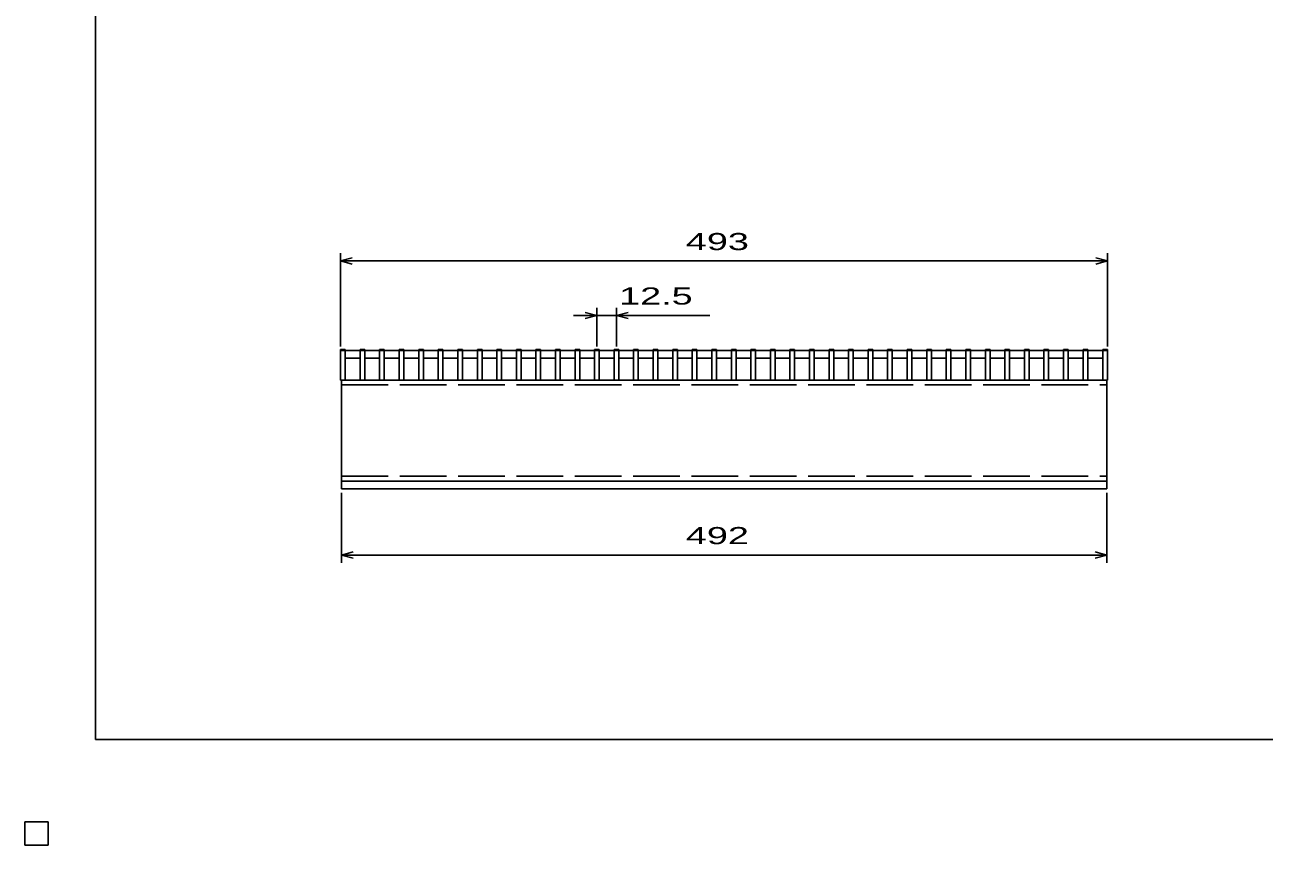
# Model space of a CAD drawing. Units: millimetres, scale not verified. Extents: x -910 to 866, y -641 to 527.
# Drawn here: x -910 to -113, y -641 to -114 of the extents above; entities that cross this region are included whole.
import ezdxf
from ezdxf.enums import TextEntityAlignment as Align

# ---------------------------------------------------------------- set-up
doc = ezdxf.new("R2010")
doc.units = ezdxf.units.MM
doc.header["$LTSCALE"] = 5
doc.linetypes.add('DASHED', pattern=[7.5, 6, -1.5])
for name, color, linetype, lineweight in [('0_2', 150, 'Continuous', 25), ('16', 3, 'Continuous', 25), ('22', 4, 'Continuous', 25), ('24', 2, 'Continuous', 25), ('32', 4, 'Continuous', 25)]:
    doc.layers.add(name, color=color, linetype=linetype, lineweight=lineweight)
doc.styles.add('ベクトル', font='')
doc.styles.get('ベクトル').set_extended_font_data('ベクトル')

msp = doc.modelspace()

# ---------------------------------------------------------------- linework, layer by layer
at = {"layer": '0_2'}
for p, q in [((-864.5, -573.25), (-864.5, 526.75)), ((865.5, -573.25), (-864.5, -573.25)), ((-895, -626.25), (-910, -626.25)), ((-910, -626.25), (-910, -641.25)), ((-895, -626.25), (-910, -626.25)), ((-910, -626.25), (-910, -641.25)), ((-895, -626.25), (-910, -626.25)), ((-910, -626.25), (-910, -641.25)), ((-895, -626.25), (-910, -626.25)), ((-910, -626.25), (-910, -641.25)), ((-895, -626.25), (-910, -626.25)), ((-910, -626.25), (-910, -641.25)), ((-895, -641.25), (-895, -626.25)), ((-895, -641.25), (-895, -626.25)), ((-895, -641.25), (-895, -626.25)), ((-895, -641.25), (-895, -626.25)), ((-895, -641.25), (-895, -626.25)), ((-910, -641.25), (-895, -641.25)), ((-910, -641.25), (-895, -641.25)), ((-910, -641.25), (-895, -641.25)), ((-910, -641.25), (-895, -641.25)), ((-910, -641.25), (-895, -641.25))]:
    msp.add_line(p, q, dxfattribs=at)
at = {"layer": '16'}
for p, q in [((-707, -323.25), (-707, -322.55)), ((-707, -322.55), (-704, -322.55)), ((-707, -323.25), (-707, -342.25)), ((-704, -323.25), (-707, -323.25)), ((-707, -323.25), (-707, -342.25)), ((-704, -322.55), (-704, -323.25)), ((-704, -342.25), (-704, -323.25)), ((-704, -323.25), (-217, -323.25)), ((-694.44, -323.25), (-694.44, -322.55)), ((-694.44, -322.55), (-691.44, -322.55)), ((-694.44, -323.25), (-694.44, -342.25)), ((-691.44, -323.25), (-694.44, -323.25)), ((-691.44, -322.55), (-691.44, -323.25)), ((-691.44, -342.25), (-691.44, -323.25)), ((-681.88, -323.25), (-681.88, -322.55)), ((-681.88, -322.55), (-678.88, -322.55)), ((-681.88, -323.25), (-681.88, -342.25)), ((-678.88, -323.25), (-681.88, -323.25)), ((-678.88, -322.55), (-678.88, -323.25)), ((-678.88, -342.25), (-678.88, -323.25)), ((-669.32, -323.25), (-669.32, -322.55)), ((-669.32, -322.55), (-666.32, -322.55)), ((-669.32, -323.25), (-669.32, -342.25)), ((-666.32, -323.25), (-669.32, -323.25)), ((-666.32, -322.55), (-666.32, -323.25)), ((-666.32, -342.25), (-666.32, -323.25)), ((-656.76, -323.25), (-656.76, -322.55)), ((-656.76, -322.55), (-653.76, -322.55)), ((-656.76, -323.25), (-656.76, -342.25)), ((-653.76, -323.25), (-656.76, -323.25)), ((-653.76, -322.55), (-653.76, -323.25)), ((-653.76, -342.25), (-653.76, -323.25)), ((-644.2, -323.25), (-644.2, -322.55)), ((-644.2, -322.55), (-641.2, -322.55)), ((-644.2, -323.25), (-644.2, -342.25)), ((-641.2, -323.25), (-644.2, -323.25)), ((-641.2, -322.55), (-641.2, -323.25)), ((-641.2, -342.25), (-641.2, -323.25)), ((-631.64, -323.25), (-631.64, -322.55)), ((-631.64, -322.55), (-628.64, -322.55)), ((-631.64, -323.25), (-631.64, -342.25)), ((-628.64, -323.25), (-631.64, -323.25)), ((-628.64, -322.55), (-628.64, -323.25)), ((-628.64, -342.25), (-628.64, -323.25)), ((-619.08, -323.25), (-619.08, -322.55)), ((-619.08, -322.55), (-616.08, -322.55)), ((-619.08, -323.25), (-619.08, -342.25)), ((-616.08, -323.25), (-619.08, -323.25)), ((-616.08, -322.55), (-616.08, -323.25)), ((-616.08, -342.25), (-616.08, -323.25)), ((-606.52, -323.25), (-606.52, -322.55)), ((-606.52, -322.55), (-603.52, -322.55)), ((-606.52, -323.25), (-606.52, -342.25)), ((-603.52, -323.25), (-606.52, -323.25)), ((-603.52, -322.55), (-603.52, -323.25)), ((-603.52, -342.25), (-603.52, -323.25)), ((-593.96, -323.25), (-593.96, -322.55)), ((-593.96, -322.55), (-590.96, -322.55)), ((-593.96, -323.25), (-593.96, -342.25)), ((-590.96, -323.25), (-593.96, -323.25)), ((-590.96, -322.55), (-590.96, -323.25)), ((-590.96, -342.25), (-590.96, -323.25)), ((-581.4, -323.25), (-581.4, -322.55)), ((-581.4, -322.55), (-578.4, -322.55)), ((-581.4, -323.25), (-581.4, -342.25)), ((-578.4, -323.25), (-581.4, -323.25)), ((-578.4, -322.55), (-578.4, -323.25)), ((-578.4, -342.25), (-578.4, -323.25)), ((-568.84, -323.25), (-568.84, -322.55)), ((-568.84, -322.55), (-565.84, -322.55)), ((-568.84, -323.25), (-568.84, -342.25)), ((-565.84, -323.25), (-568.84, -323.25)), ((-565.84, -322.55), (-565.84, -323.25)), ((-565.84, -342.25), (-565.84, -323.25)), ((-556.28, -323.25), (-556.28, -322.55)), ((-556.28, -322.55), (-553.28, -322.55)), ((-556.28, -323.25), (-556.28, -342.25)), ((-553.28, -323.25), (-556.28, -323.25)), ((-553.28, -322.55), (-553.28, -323.25)), ((-553.28, -342.25), (-553.28, -323.25)), ((-543.72, -323.25), (-543.72, -322.55)), ((-543.72, -322.55), (-540.72, -322.55)), ((-543.72, -323.25), (-543.72, -342.25)), ((-540.72, -323.25), (-543.72, -323.25)), ((-540.72, -322.55), (-540.72, -323.25)), ((-540.72, -342.25), (-540.72, -323.25)), ((-531.16, -323.25), (-531.16, -322.55)), ((-531.16, -322.55), (-528.16, -322.55)), ((-531.16, -323.25), (-531.16, -342.25)), ((-528.16, -323.25), (-531.16, -323.25)), ((-528.16, -322.55), (-528.16, -323.25)), ((-528.16, -342.25), (-528.16, -323.25)), ((-518.6, -323.25), (-518.6, -322.55)), ((-518.6, -322.55), (-515.6, -322.55)), ((-518.6, -323.25), (-518.6, -342.25)), ((-515.6, -323.25), (-518.6, -323.25)), ((-515.6, -322.55), (-515.6, -323.25)), ((-515.6, -342.25), (-515.6, -323.25)), ((-506.04, -323.25), (-506.04, -322.55)), ((-506.04, -322.55), (-503.04, -322.55)), ((-506.04, -323.25), (-506.04, -342.25)), ((-503.04, -323.25), (-506.04, -323.25)), ((-503.04, -322.55), (-503.04, -323.25)), ((-503.04, -342.25), (-503.04, -323.25)), ((-493.48, -323.25), (-493.48, -322.55)), ((-493.48, -322.55), (-490.48, -322.55)), ((-493.48, -323.25), (-493.48, -342.25)), ((-490.48, -323.25), (-493.48, -323.25)), ((-490.48, -322.55), (-490.48, -323.25)), ((-490.48, -342.25), (-490.48, -323.25)), ((-480.92, -323.25), (-480.92, -322.55)), ((-480.92, -322.55), (-477.92, -322.55)), ((-480.92, -323.25), (-480.92, -342.25)), ((-477.92, -323.25), (-480.92, -323.25)), ((-477.92, -322.55), (-477.92, -323.25)), ((-477.92, -342.25), (-477.92, -323.25)), ((-468.36, -323.25), (-468.36, -322.55)), ((-468.36, -322.55), (-465.36, -322.55)), ((-468.36, -323.25), (-468.36, -342.25)), ((-465.36, -323.25), (-468.36, -323.25)), ((-465.36, -322.55), (-465.36, -323.25)), ((-465.36, -342.25), (-465.36, -323.25)), ((-455.8, -323.25), (-455.8, -322.55)), ((-455.8, -322.55), (-452.8, -322.55)), ((-455.8, -323.25), (-455.8, -342.25)), ((-452.8, -323.25), (-455.8, -323.25)), ((-452.8, -322.55), (-452.8, -323.25)), ((-452.8, -342.25), (-452.8, -323.25)), ((-443.24, -323.25), (-443.24, -322.55)), ((-443.24, -322.55), (-440.24, -322.55)), ((-443.24, -323.25), (-443.24, -342.25)), ((-440.24, -323.25), (-443.24, -323.25)), ((-440.24, -322.55), (-440.24, -323.25)), ((-440.24, -342.25), (-440.24, -323.25)), ((-430.68, -323.25), (-430.68, -322.55)), ((-430.68, -322.55), (-427.68, -322.55)), ((-430.68, -323.25), (-430.68, -342.25)), ((-427.68, -323.25), (-430.68, -323.25)), ((-427.68, -322.55), (-427.68, -323.25)), ((-427.68, -342.25), (-427.68, -323.25)), ((-418.12, -323.25), (-418.12, -322.55)), ((-418.12, -322.55), (-415.12, -322.55)), ((-418.12, -323.25), (-418.12, -342.25)), ((-415.12, -323.25), (-418.12, -323.25)), ((-415.12, -322.55), (-415.12, -323.25)), ((-415.12, -342.25), (-415.12, -323.25)), ((-405.56, -323.25), (-405.56, -322.55)), ((-405.56, -322.55), (-402.56, -322.55)), ((-405.56, -323.25), (-405.56, -342.25)), ((-402.56, -323.25), (-405.56, -323.25)), ((-402.56, -322.55), (-402.56, -323.25)), ((-402.56, -342.25), (-402.56, -323.25)), ((-393, -323.25), (-393, -322.55)), ((-393, -322.55), (-390, -322.55)), ((-393, -323.25), (-393, -342.25)), ((-390, -323.25), (-393, -323.25)), ((-390, -322.55), (-390, -323.25)), ((-390, -342.25), (-390, -323.25)), ((-380.44, -323.25), (-380.44, -322.55)), ((-380.44, -322.55), (-377.44, -322.55)), ((-380.44, -323.25), (-380.44, -342.25)), ((-377.44, -323.25), (-380.44, -323.25)), ((-377.44, -322.55), (-377.44, -323.25)), ((-377.44, -342.25), (-377.44, -323.25)), ((-367.88, -323.25), (-367.88, -322.55)), ((-367.88, -322.55), (-364.88, -322.55)), ((-367.88, -323.25), (-367.88, -342.25)), ((-364.88, -323.25), (-367.88, -323.25)), ((-364.88, -322.55), (-364.88, -323.25)), ((-364.88, -342.25), (-364.88, -323.25)), ((-355.32, -323.25), (-355.32, -322.55)), ((-355.32, -322.55), (-352.32, -322.55)), ((-355.32, -323.25), (-355.32, -342.25)), ((-352.32, -323.25), (-355.32, -323.25)), ((-352.32, -322.55), (-352.32, -323.25)), ((-352.32, -342.25), (-352.32, -323.25)), ((-342.76, -323.25), (-342.76, -322.55)), ((-342.76, -322.55), (-339.76, -322.55)), ((-342.76, -323.25), (-342.76, -342.25)), ((-339.76, -323.25), (-342.76, -323.25)), ((-339.76, -322.55), (-339.76, -323.25)), ((-339.76, -342.25), (-339.76, -323.25)), ((-330.2, -323.25), (-330.2, -322.55)), ((-330.2, -322.55), (-327.2, -322.55)), ((-330.2, -323.25), (-330.2, -342.25)), ((-327.2, -323.25), (-330.2, -323.25)), ((-327.2, -322.55), (-327.2, -323.25)), ((-327.2, -342.25), (-327.2, -323.25)), ((-317.64, -323.25), (-317.64, -322.55)), ((-317.64, -322.55), (-314.64, -322.55)), ((-317.64, -323.25), (-317.64, -342.25)), ((-314.64, -323.25), (-317.64, -323.25)), ((-314.64, -322.55), (-314.64, -323.25)), ((-314.64, -342.25), (-314.64, -323.25)), ((-305.08, -323.25), (-305.08, -322.55)), ((-305.08, -322.55), (-302.08, -322.55)), ((-305.08, -323.25), (-305.08, -342.25)), ((-302.08, -323.25), (-305.08, -323.25)), ((-302.08, -322.55), (-302.08, -323.25)), ((-302.08, -342.25), (-302.08, -323.25)), ((-292.52, -323.25), (-292.52, -322.55)), ((-292.52, -322.55), (-289.52, -322.55)), ((-292.52, -323.25), (-292.52, -342.25)), ((-289.52, -323.25), (-292.52, -323.25)), ((-289.52, -322.55), (-289.52, -323.25)), ((-289.52, -342.25), (-289.52, -323.25)), ((-279.96, -323.25), (-279.96, -322.55)), ((-279.96, -322.55), (-276.96, -322.55)), ((-279.96, -323.25), (-279.96, -342.25)), ((-276.96, -323.25), (-279.96, -323.25)), ((-276.96, -322.55), (-276.96, -323.25)), ((-276.96, -342.25), (-276.96, -323.25)), ((-267.4, -323.25), (-267.4, -322.55)), ((-267.4, -322.55), (-264.4, -322.55)), ((-267.4, -323.25), (-267.4, -342.25)), ((-264.4, -323.25), (-267.4, -323.25)), ((-264.4, -322.55), (-264.4, -323.25)), ((-264.4, -342.25), (-264.4, -323.25)), ((-254.84, -323.25), (-254.84, -322.55)), ((-254.84, -322.55), (-251.84, -322.55)), ((-254.84, -323.25), (-254.84, -342.25)), ((-251.84, -323.25), (-254.84, -323.25)), ((-251.84, -322.55), (-251.84, -323.25)), ((-251.84, -342.25), (-251.84, -323.25)), ((-242.28, -323.25), (-242.28, -322.55)), ((-242.28, -322.55), (-239.28, -322.55)), ((-242.28, -323.25), (-242.28, -342.25)), ((-239.28, -323.25), (-242.28, -323.25)), ((-239.28, -322.55), (-239.28, -323.25)), ((-239.28, -342.25), (-239.28, -323.25)), ((-229.72, -323.25), (-229.72, -322.55)), ((-229.72, -322.55), (-226.72, -322.55)), ((-229.72, -323.25), (-229.72, -342.25)), ((-226.72, -323.25), (-229.72, -323.25)), ((-226.72, -322.55), (-226.72, -323.25)), ((-226.72, -342.25), (-226.72, -323.25)), ((-217, -323.25), (-217, -322.55)), ((-217, -322.55), (-214, -322.55)), ((-217, -323.25), (-217, -342.25)), ((-214, -323.25), (-217, -323.25)), ((-214, -322.55), (-214, -323.25)), ((-214, -342.25), (-214, -323.25)), ((-214, -342.25), (-214, -323.25)), ((-704, -328.25), (-694.44, -328.25)), ((-691.44, -328.25), (-681.88, -328.25)), ((-678.88, -328.25), (-669.32, -328.25)), ((-666.32, -328.25), (-656.76, -328.25)), ((-653.76, -328.25), (-644.2, -328.25)), ((-641.2, -328.25), (-631.64, -328.25)), ((-628.64, -328.25), (-619.08, -328.25)), ((-616.08, -328.25), (-606.52, -328.25)), ((-603.52, -328.25), (-593.96, -328.25)), ((-590.96, -328.25), (-581.4, -328.25)), ((-578.4, -328.25), (-568.84, -328.25)), ((-565.84, -328.25), (-556.28, -328.25)), ((-553.28, -328.25), (-543.72, -328.25)), ((-540.72, -328.25), (-531.16, -328.25)), ((-528.16, -328.25), (-518.6, -328.25)), ((-515.6, -328.25), (-506.04, -328.25)), ((-503.04, -328.25), (-493.48, -328.25)), ((-490.48, -328.25), (-480.92, -328.25)), ((-477.92, -328.25), (-468.36, -328.25)), ((-465.36, -328.25), (-455.8, -328.25)), ((-452.8, -328.25), (-443.24, -328.25)), ((-440.24, -328.25), (-430.68, -328.25)), ((-427.68, -328.25), (-418.12, -328.25)), ((-415.12, -328.25), (-405.56, -328.25)), ((-402.56, -328.25), (-393, -328.25)), ((-390, -328.25), (-380.44, -328.25)), ((-377.44, -328.25), (-367.88, -328.25)), ((-364.88, -328.25), (-355.32, -328.25)), ((-352.32, -328.25), (-342.76, -328.25)), ((-339.76, -328.25), (-330.2, -328.25)), ((-327.2, -328.25), (-317.64, -328.25)), ((-314.64, -328.25), (-305.08, -328.25)), ((-302.08, -328.25), (-292.52, -328.25)), ((-289.52, -328.25), (-279.96, -328.25)), ((-276.96, -328.25), (-267.4, -328.25)), ((-264.4, -328.25), (-254.84, -328.25)), ((-251.84, -328.25), (-242.28, -328.25)), ((-239.28, -328.25), (-229.72, -328.25)), ((-226.72, -328.25), (-217.16, -328.25)), ((-707, -342.25), (-704, -342.25)), ((-706.5, -342.25), (-214.5, -342.25)), ((-706.5, -407.25), (-706.5, -342.25)), ((-704, -342.25), (-694.44, -342.25)), ((-694.44, -342.25), (-691.44, -342.25)), ((-691.44, -342.25), (-681.88, -342.25)), ((-681.88, -342.25), (-678.88, -342.25)), ((-678.88, -342.25), (-669.32, -342.25)), ((-669.32, -342.25), (-666.32, -342.25)), ((-666.32, -342.25), (-656.76, -342.25)), ((-656.76, -342.25), (-653.76, -342.25)), ((-653.76, -342.25), (-644.2, -342.25)), ((-644.2, -342.25), (-641.2, -342.25)), ((-641.2, -342.25), (-631.64, -342.25)), ((-631.64, -342.25), (-628.64, -342.25)), ((-628.64, -342.25), (-619.08, -342.25)), ((-619.08, -342.25), (-616.08, -342.25)), ((-616.08, -342.25), (-606.52, -342.25)), ((-606.52, -342.25), (-603.52, -342.25)), ((-603.52, -342.25), (-593.96, -342.25)), ((-593.96, -342.25), (-590.96, -342.25)), ((-590.96, -342.25), (-581.4, -342.25)), ((-581.4, -342.25), (-578.4, -342.25)), ((-578.4, -342.25), (-568.84, -342.25)), ((-568.84, -342.25), (-565.84, -342.25)), ((-565.84, -342.25), (-556.28, -342.25)), ((-556.28, -342.25), (-553.28, -342.25)), ((-553.28, -342.25), (-543.72, -342.25)), ((-543.72, -342.25), (-540.72, -342.25)), ((-540.72, -342.25), (-531.16, -342.25)), ((-531.16, -342.25), (-528.16, -342.25)), ((-528.16, -342.25), (-518.6, -342.25)), ((-518.6, -342.25), (-515.6, -342.25)), ((-515.6, -342.25), (-506.04, -342.25)), ((-506.04, -342.25), (-503.04, -342.25)), ((-503.04, -342.25), (-493.48, -342.25)), ((-493.48, -342.25), (-490.48, -342.25)), ((-490.48, -342.25), (-480.92, -342.25)), ((-480.92, -342.25), (-477.92, -342.25)), ((-477.92, -342.25), (-468.36, -342.25)), ((-468.36, -342.25), (-465.36, -342.25)), ((-465.36, -342.25), (-455.8, -342.25)), ((-455.8, -342.25), (-452.8, -342.25)), ((-452.8, -342.25), (-443.24, -342.25)), ((-443.24, -342.25), (-440.24, -342.25)), ((-440.24, -342.25), (-430.68, -342.25)), ((-430.68, -342.25), (-427.68, -342.25)), ((-427.68, -342.25), (-418.12, -342.25)), ((-418.12, -342.25), (-415.12, -342.25)), ((-415.12, -342.25), (-405.56, -342.25)), ((-405.56, -342.25), (-402.56, -342.25)), ((-402.56, -342.25), (-393, -342.25)), ((-393, -342.25), (-390, -342.25)), ((-390, -342.25), (-380.44, -342.25)), ((-380.44, -342.25), (-377.44, -342.25)), ((-377.44, -342.25), (-367.88, -342.25)), ((-367.88, -342.25), (-364.88, -342.25)), ((-364.88, -342.25), (-355.32, -342.25)), ((-355.32, -342.25), (-352.32, -342.25)), ((-352.32, -342.25), (-342.76, -342.25)), ((-342.76, -342.25), (-339.76, -342.25)), ((-339.76, -342.25), (-330.2, -342.25)), ((-330.2, -342.25), (-327.2, -342.25)), ((-327.2, -342.25), (-317.64, -342.25)), ((-317.64, -342.25), (-314.64, -342.25)), ((-314.64, -342.25), (-305.08, -342.25)), ((-305.08, -342.25), (-302.08, -342.25)), ((-302.08, -342.25), (-292.52, -342.25)), ((-292.52, -342.25), (-289.52, -342.25)), ((-289.52, -342.25), (-279.96, -342.25)), ((-279.96, -342.25), (-276.96, -342.25)), ((-276.96, -342.25), (-267.4, -342.25)), ((-267.4, -342.25), (-264.4, -342.25)), ((-264.4, -342.25), (-254.84, -342.25)), ((-254.84, -342.25), (-251.84, -342.25)), ((-251.84, -342.25), (-242.28, -342.25)), ((-242.28, -342.25), (-239.28, -342.25)), ((-239.28, -342.25), (-229.72, -342.25)), ((-229.72, -342.25), (-226.72, -342.25)), ((-226.72, -342.25), (-217, -342.25)), ((-217, -342.25), (-214, -342.25)), ((-214.5, -407.25), (-214.5, -342.25)), ((-706.5, -407.25), (-214.5, -407.25)), ((-706.5, -412.25), (-706.5, -407.25)), ((-706.5, -407.25), (-214.5, -407.25)), ((-706.5, -412.25), (-214.5, -412.25)), ((-214.5, -412.25), (-214.5, -407.25)), ((-895, -626.25), (-910, -626.25)), ((-910, -626.25), (-910, -641.25)), ((-895, -626.25), (-910, -626.25)), ((-910, -626.25), (-910, -641.25)), ((-895, -626.25), (-910, -626.25)), ((-910, -626.25), (-910, -641.25)), ((-895, -626.25), (-910, -626.25)), ((-910, -626.25), (-910, -641.25)), ((-895, -626.25), (-910, -626.25)), ((-910, -626.25), (-910, -641.25)), ((-895, -641.25), (-895, -626.25)), ((-895, -641.25), (-895, -626.25)), ((-895, -641.25), (-895, -626.25)), ((-895, -641.25), (-895, -626.25)), ((-895, -641.25), (-895, -626.25)), ((-910, -641.25), (-895, -641.25)), ((-910, -641.25), (-895, -641.25)), ((-910, -641.25), (-895, -641.25)), ((-910, -641.25), (-895, -641.25)), ((-910, -641.25), (-895, -641.25))]:
    msp.add_line(p, q, dxfattribs=at)
at = {"layer": '16', "linetype": 'DASHED'}
for p, q in [((-706.5, -345.45), (-214.5, -345.45)), ((-706.5, -404.05), (-214.5, -404.05))]:
    msp.add_line(p, q, dxfattribs=at)
at = {"layer": '22'}
for p, q in [((-707, -320.75), (-707, -260.75)), ((-214, -320.75), (-214, -260.75)), ((-707, -265.75), (-699.5, -263.75)), ((-699.5, -267.75), (-707, -265.75)), ((-707, -265.75), (-214, -265.75)), ((-214, -265.75), (-221.5, -263.75)), ((-221.5, -267.75), (-214, -265.75)), ((-542.22, -300.75), (-557.22, -300.75)), ((-542.22, -300.75), (-549.72, -298.75)), ((-549.72, -302.75), (-542.22, -300.75)), ((-542.22, -320.75), (-542.22, -295.75)), ((-542.22, -300.75), (-529.66, -300.75)), ((-529.66, -295.75), (-529.66, -320.75)), ((-529.66, -300.75), (-522.16, -298.75)), ((-522.16, -302.75), (-529.66, -300.75)), ((-529.66, -300.75), (-469.66, -300.75)), ((-706.5, -459.75), (-706.5, -414.75)), ((-214.5, -459.75), (-214.5, -414.75)), ((-706.5, -454.75), (-699, -452.75)), ((-214.5, -454.75), (-222, -452.75)), ((-699, -456.75), (-706.5, -454.75)), ((-706.5, -454.75), (-214.5, -454.75)), ((-222, -456.75), (-214.5, -454.75))]:
    msp.add_line(p, q, dxfattribs=at)
at = {"layer": '22', "color": 2}
for p, q in [((-895, -626.25), (-910, -626.25)), ((-910, -626.25), (-910, -641.25)), ((-895, -626.25), (-910, -626.25)), ((-910, -626.25), (-910, -641.25)), ((-895, -626.25), (-910, -626.25)), ((-910, -626.25), (-910, -641.25)), ((-895, -641.25), (-895, -626.25)), ((-895, -641.25), (-895, -626.25)), ((-895, -641.25), (-895, -626.25)), ((-910, -641.25), (-895, -641.25)), ((-910, -641.25), (-895, -641.25)), ((-910, -641.25), (-895, -641.25))]:
    msp.add_line(p, q, dxfattribs=at)
at = {"layer": '24', "color": 4}
for p, q in [((-895, -626.25), (-910, -626.25)), ((-910, -626.25), (-910, -641.25)), ((-895, -626.25), (-910, -626.25)), ((-910, -626.25), (-910, -641.25)), ((-895, -626.25), (-910, -626.25)), ((-910, -626.25), (-910, -641.25)), ((-895, -641.25), (-895, -626.25)), ((-895, -641.25), (-895, -626.25)), ((-895, -641.25), (-895, -626.25)), ((-910, -641.25), (-895, -641.25)), ((-910, -641.25), (-895, -641.25)), ((-910, -641.25), (-895, -641.25))]:
    msp.add_line(p, q, dxfattribs=at)
at = {"layer": '32'}
for p, q in [((-895, -626.25), (-910, -626.25)), ((-910, -626.25), (-910, -641.25)), ((-895, -626.25), (-910, -626.25)), ((-910, -626.25), (-910, -641.25)), ((-895, -626.25), (-910, -626.25)), ((-910, -626.25), (-910, -641.25)), ((-895, -626.25), (-910, -626.25)), ((-910, -626.25), (-910, -641.25)), ((-895, -626.25), (-910, -626.25)), ((-910, -626.25), (-910, -641.25)), ((-895, -641.25), (-895, -626.25)), ((-895, -641.25), (-895, -626.25)), ((-895, -641.25), (-895, -626.25)), ((-895, -641.25), (-895, -626.25)), ((-895, -641.25), (-895, -626.25)), ((-910, -641.25), (-895, -641.25)), ((-910, -641.25), (-895, -641.25)), ((-910, -641.25), (-895, -641.25)), ((-910, -641.25), (-895, -641.25)), ((-910, -641.25), (-895, -641.25))]:
    msp.add_line(p, q, dxfattribs=at)

# ---------------------------------------------------------------- texts
at = {"layer": '22', "color": 2, "style": 'ベクトル', "width": 1.65}
for s, p in [(' 493 ', (-491.75, -253.25)), (' 12.5 ', (-534.66, -288.25)), (' 492 ', (-491.75, -442.25))]:
    msp.add_text(s, height=11, dxfattribs=at).set_placement(p, align=Align.MIDDLE_LEFT)

doc.saveas('drawing.dxf')
